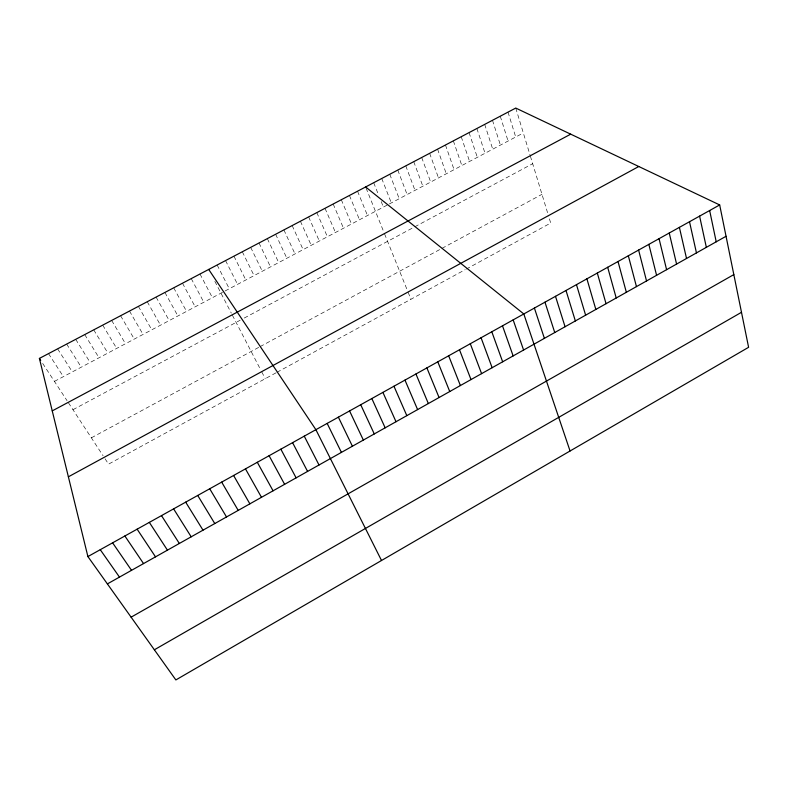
<?xml version="1.0" encoding="UTF-8"?>
<svg xmlns="http://www.w3.org/2000/svg" width="788" height="788" viewBox="0 0 788 788"><rect width="100%" height="100%" fill="white"/><g stroke="black" fill="none" stroke-linecap="round" stroke-linejoin="round"><path stroke-width="0.59" stroke-dasharray="3.94 2.96" d="M276.007 372.832L108.567 464.132L104.321 457.641M276.982 372.3L465.216 269.654M466.269 269.082L550.704 223.034L548.546 215.942M91.349 437.823L259.134 347.153M260.129 346.621L440.916 248.929M441.989 248.348L541.977 194.321M72.959 409.701L240.182 320.224M244.25 318.047L413.798 227.328M414.774 226.806L532.678 163.717M54.431 381.392L224.088 291.501M225.122 290.949L388.346 204.476M389.341 203.954L523.33 132.965M42.67 363.406L67.069 400.708M68.389 402.717L103.1 455.769M48.511 353.625L63.395 376.644M57.603 348.848L72.329 371.906M66.665 344.08L81.253 367.178M75.707 339.332L90.147 362.47M84.73 334.585L99.012 357.772M93.733 329.857L107.867 353.083M102.706 325.139L116.693 348.404M111.66 320.44L125.499 343.735M120.594 315.742L134.285 339.076M129.498 311.063L143.052 334.437M138.383 306.384L151.798 329.808M147.248 301.725L160.516 325.188M156.093 297.086L169.213 320.578M164.919 292.446L177.891 315.978M173.715 287.827L186.549 311.388M182.491 283.207L195.188 306.818M191.248 278.607L203.806 302.247M199.985 274.017L212.405 297.697M214.838 281.296L231.308 313.112M232.381 315.19L260.779 370.035M261.783 371.975L265.261 378.693M217.133 265.004L229.278 288.753M225.555 260.582L237.562 284.369M233.947 256.169L245.826 279.986M242.32 251.766L254.071 275.623M250.683 247.373L262.296 271.259M259.016 242.99L270.501 266.915M267.339 238.626L278.686 262.581M275.633 234.263L286.852 258.247M283.907 229.909L294.998 253.933M292.171 225.575L303.134 249.629M300.405 221.241L311.24 245.334M308.63 216.917L319.327 241.039M316.825 212.612L327.404 236.764M325.011 208.308L335.461 232.499M333.176 204.023L343.499 228.244M341.312 199.748L351.517 223.999M349.439 195.473L359.515 219.754M357.545 191.218L367.494 215.528M366.075 188.076L383.726 231.81M384.583 233.947L407.347 290.339M408.145 292.338L410.942 299.253M373.699 182.727L378.545 194.912M381.195 201.561L383.401 207.106M381.747 178.492L391.321 202.9M389.774 174.276L399.23 198.714M397.782 170.07L407.12 194.537M405.781 165.864L414.99 190.361M413.749 161.678L422.841 186.204M421.708 157.492L430.681 182.048M429.647 153.325L438.492 177.911M437.567 149.159L446.294 173.774M445.466 145.012L454.075 169.656M453.346 140.865L461.847 165.539M461.216 136.738L469.589 161.432M469.057 132.611L477.321 157.344M476.888 128.493L485.034 153.256M484.699 124.386L492.727 149.178M492.49 120.298L500.4 145.11M500.262 116.21L508.063 141.052M508.024 112.132L515.707 137.004M515.756 108.064L530.038 155.039M530.373 156.132L547.926 213.903"/><path stroke-width="1.18" d="M154.369 649.785L741.488 312.304M131.113 617.171L733.825 274.598M107.385 583.898L726.043 236.282M87.901 556.574L719.68 204.939L748.6 347.301L175.862 679.936L87.901 556.574L39.4 358.412L515.756 108.064L719.68 204.939M68.379 476.819L638.782 166.504M52.244 410.883L570.709 134.167M365.632 186.963L523.803 313.959L570.059 450.992M100.263 549.689L119.471 577.102M112.595 542.824L131.527 570.325M124.878 535.988L143.534 563.578M208.702 269.437L315.889 429.677L381.51 560.495M137.122 529.172L155.512 556.85M39.4 358.412L40.71 360.411M149.326 522.375L167.44 550.152M161.491 515.608L179.339 543.464M173.606 508.871L191.189 536.805M185.682 502.143L202.999 530.166M197.719 495.445L214.769 523.557M209.716 488.767L226.511 516.958M221.674 482.108L238.203 510.388M233.593 475.479L249.865 503.837M245.472 468.87L261.478 497.307M257.302 462.28L273.062 490.806M269.102 455.72L284.606 484.315M280.853 449.17L296.111 477.853M292.575 442.649L307.576 471.411M304.257 436.148L319.002 464.989M327.158 423.402L341.421 452.391M338.377 417.157L352.403 446.225M349.567 410.932L363.357 440.068M360.717 404.727L374.27 433.932M371.837 398.541L385.155 427.815M382.919 392.375L396.009 421.728M393.961 386.228L406.825 415.65M404.973 380.102L417.601 409.593M415.946 373.985L428.347 403.554M426.889 367.897L439.064 397.526M437.793 361.83L449.741 391.528M448.658 355.782L460.389 385.549M459.493 349.754L471.007 379.58M470.298 343.735L481.586 373.64M481.064 337.747L492.136 367.71M491.801 331.768L502.655 361.8M502.498 325.818L513.136 355.91M513.165 319.879L523.587 350.039M534.402 308.059L544.39 338.347M544.971 302.178L554.742 332.526M555.501 296.318L565.065 326.734M566.001 290.476L575.358 320.943M576.471 284.645L585.622 315.18M586.902 278.834L595.846 309.438M597.314 273.052L606.051 303.705M607.676 267.28L616.216 297.992M618.019 261.517L626.352 292.299M628.332 255.785L636.458 286.615M638.605 250.062L646.534 280.961M648.849 244.359L656.581 275.317M659.054 238.675L666.589 269.683M669.239 233.012L676.577 264.079M679.394 227.368L686.525 258.484M689.51 221.733L696.454 252.909M699.596 216.119L706.344 247.353M709.653 210.524L716.213 241.808"/></g></svg>
